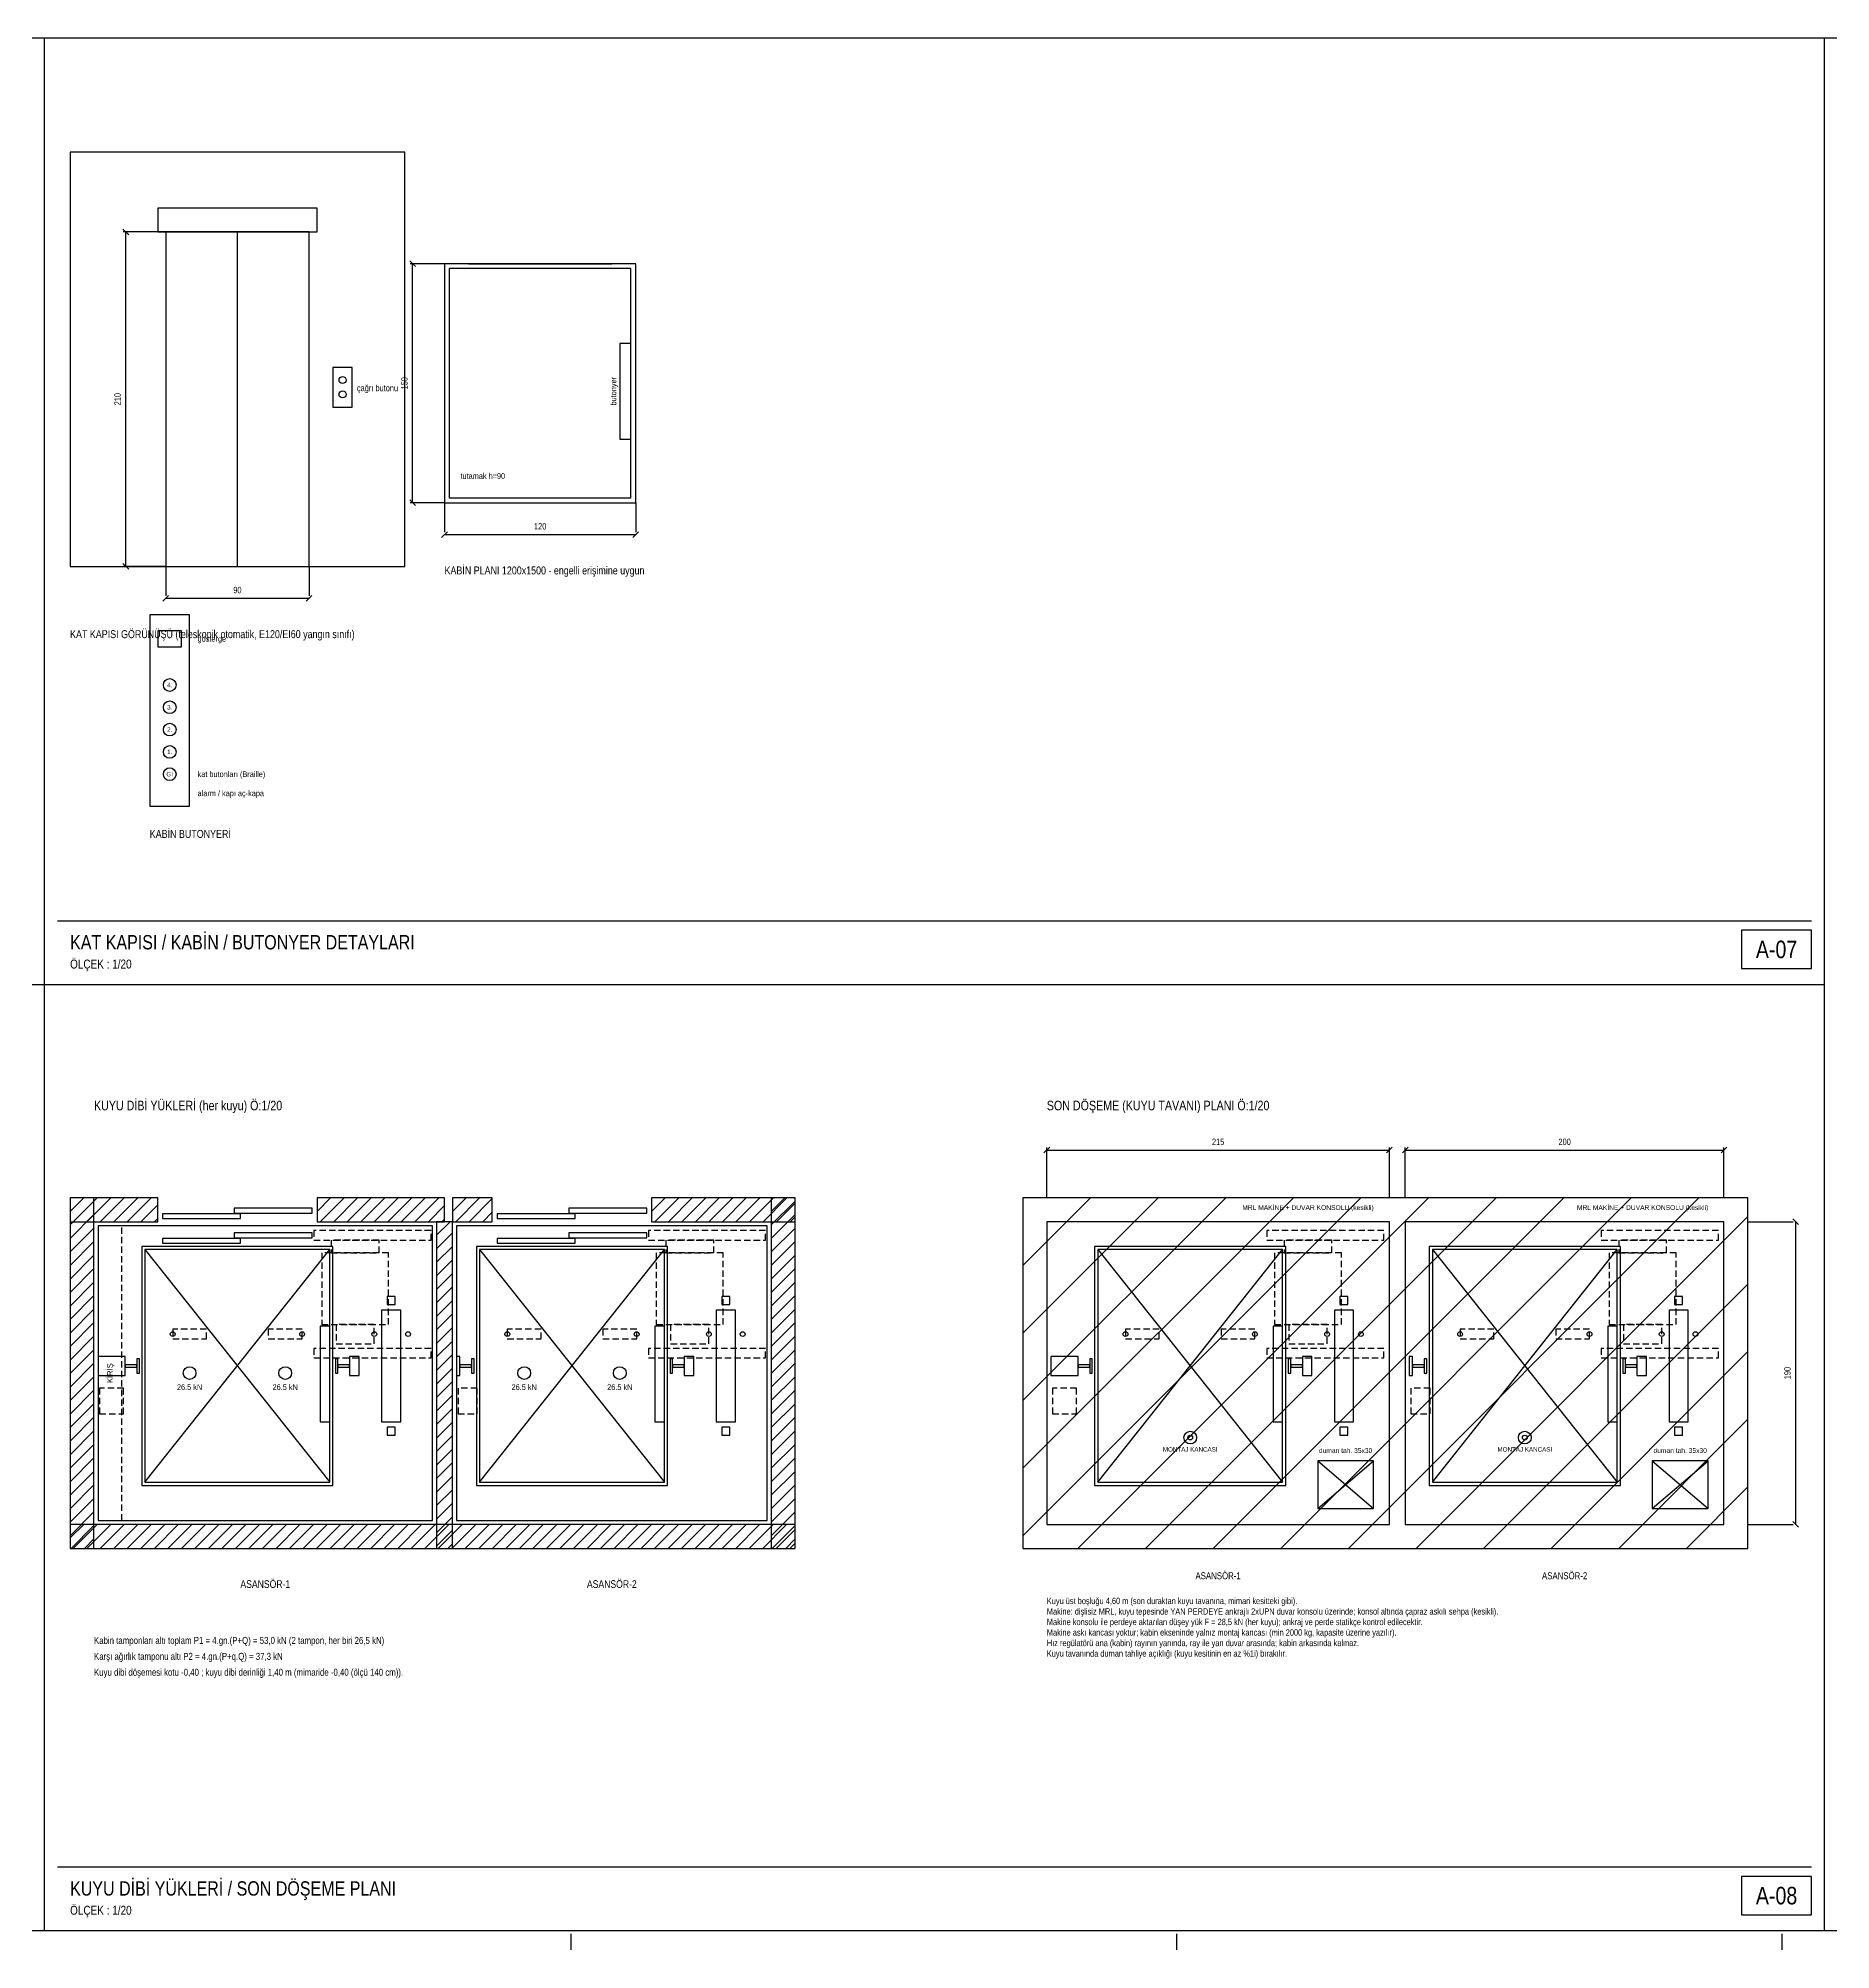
# Model space of a CAD drawing. Header units: centimetres. Extents: x 0 to 13234, y -30 to 2970.
# Drawn here: x 5914 to 8726, y -30 to 2970 of the extents above; entities that cross this region are included whole.
import ezdxf
from ezdxf.enums import TextEntityAlignment as Align

# ---------------------------------------------------------------- set-up
doc = ezdxf.new("R2010")
doc.units = ezdxf.units.CM
doc.linetypes.add('CENTER', pattern=[40, 25, -5, 5, -5])
doc.linetypes.add('DASHED', pattern=[15, 10, -5])
for name, color, linetype in [('SCOTT-ANTET', 4, 'CONTINUOUS'), ('SCOTT-BASLIK', 5, 'CONTINUOUS'), ('SCOTT-CERCEVE', 7, 'CONTINUOUS'), ('SCOTT-DUVAR', 7, 'CONTINUOUS'), ('SCOTT-EKSEN', 8, 'CENTER'), ('SCOTT-HALAT', 6, 'CONTINUOUS'), ('SCOTT-KA', 30, 'CONTINUOUS'), ('SCOTT-KABIN', 5, 'CONTINUOUS'), ('SCOTT-KAPI', 3, 'CONTINUOUS'), ('SCOTT-KIRIS', 1, 'DASHED'), ('SCOTT-MOTOR', 6, 'CONTINUOUS'), ('SCOTT-MOTOR-GIZLI', 6, 'DASHED'), ('SCOTT-OLCU', 3, 'CONTINUOUS'), ('SCOTT-RAY', 1, 'CONTINUOUS'), ('SCOTT-SIVA', 8, 'CONTINUOUS'), ('SCOTT-TARAMA', 8, 'CONTINUOUS'), ('SCOTT-YAZI', 4, 'CONTINUOUS'), ('SCOTT-YUK', 1, 'CONTINUOUS')]:
    doc.layers.add(name, color=color, linetype=linetype)
doc.styles.get("Standard").update_dxf_attribs({"font": 'arial.ttf', "width": 0.8})

msp = doc.modelspace()

# ---------------------------------------------------------------- linework, layer by layer
at = {"layer": 'SCOTT-ANTET'}
for p, q in [((5943.6, 1585), (8696.1, 1585)), ((5943.6, 100), (8696.1, 100))]:
    msp.add_line(p, q, dxfattribs=at)
for points in [[(8586.1, 1510), (8696.1, 1510), (8696.1, 1570), (8586.1, 1570)], [(8586.1, 25), (8696.1, 25), (8696.1, 85), (8586.1, 85)]]:
    msp.add_lwpolyline(points, close=True, dxfattribs=at)
at = {"layer": 'SCOTT-CERCEVE'}
for p, q in [((5923.6, 0), (5923.6, 2970)), ((8716.1, 0), (8716.1, 2970)), ((4184.4, 1485), (5923.6, 1485)), ((5923.6, 1485), (8716.1, 1485))]:
    msp.add_line(p, q, dxfattribs=at)
for points in [[(0, 0), (13233.7, 0), (13233.7, 2970), (0, 2970)], [(100, 0), (13208.7, 0), (13208.7, 2970), (100, 2970)]]:
    msp.add_lwpolyline(points, close=True, dxfattribs=at)
at = {"layer": 'SCOTT-DUVAR'}
for points in [[(5963.6, 2141), (6488.6, 2141), (6488.6, 2791), (5963.6, 2791)], [(5963.6, 600), (6001.1, 600), (6001.1, 1150), (5963.6, 1150)], [(5963.6, 1112.5), (6101.1, 1112.5), (6101.1, 1150), (5963.6, 1150)], [(6351.1, 1112.5), (6551.1, 1112.5), (6551.1, 1150), (6351.1, 1150)], [(6563.6, 1112.5), (6626.1, 1112.5), (6626.1, 1150), (6563.6, 1150)], [(6876.1, 1112.5), (7101.1, 1112.5), (7101.1, 1150), (6876.1, 1150)], [(7063.6, 600), (7101.1, 600), (7101.1, 1150), (7063.6, 1150)], [(7458.6, 600), (8596.1, 600), (8596.1, 1150), (7458.6, 1150)], [(6538.6, 600), (6563.6, 600), (6563.6, 1112.5), (6538.6, 1112.5)], [(5963.6, 600), (7101.1, 600), (7101.1, 637.5), (5963.6, 637.5)]]:
    msp.add_lwpolyline(points, close=True, dxfattribs=at)
at = {"layer": 'SCOTT-EKSEN'}
for p, q in [((6750, -30), (6750, -5)), ((7700, -30), (7700, -5)), ((8650, -30), (8650, -5))]:
    msp.add_line(p, q, dxfattribs=at)
at = {"layer": 'SCOTT-HALAT'}
for centre in [(6124.6, 936.2), (6327.6, 936.2), (6440.9, 936.2), (6493.9, 936.2), (6649.6, 936.2), (6852.6, 936.2), (6965.9, 936.2), (7018.9, 936.2), (7619.6, 936.2), (7822.6, 936.2), (7935.9, 936.2), (7988.9, 936.2), (8144.6, 936.2), (8347.6, 936.2), (8460.9, 936.2), (8513.9, 936.2)]:
    msp.add_circle(centre, 3.75, dxfattribs=at)
at = {"layer": 'SCOTT-KA'}
for points in [[(6452.4, 798.8), (6482.4, 798.8), (6482.4, 973.8), (6452.4, 973.8)], [(6977.4, 798.8), (7007.4, 798.8), (7007.4, 973.8), (6977.4, 973.8)], [(7947.4, 798.8), (7977.4, 798.8), (7977.4, 973.8), (7947.4, 973.8)], [(8472.4, 798.8), (8502.4, 798.8), (8502.4, 973.8), (8472.4, 973.8)]]:
    msp.add_lwpolyline(points, close=True, dxfattribs=at)
at = {"layer": 'SCOTT-KABIN'}
for p, q in [((6558.6, 2466), (6558.6, 2466)), ((6081.1, 703.8), (6371.1, 1068.8)), ((6081.1, 1068.8), (6371.1, 703.8)), ((6606.1, 703.8), (6896.1, 1068.8)), ((6606.1, 1068.8), (6896.1, 703.8)), ((7576.1, 703.8), (7866.1, 1068.8)), ((7576.1, 1068.8), (7866.1, 703.8)), ((8101.1, 703.8), (8391.1, 1068.8)), ((8101.1, 1068.8), (8391.1, 703.8))]:
    msp.add_line(p, q, dxfattribs=at)
for points in [[(6551.1, 2241), (6851.1, 2241), (6851.1, 2616), (6551.1, 2616)], [(6558.6, 2248.5), (6843.6, 2248.5), (6843.6, 2608.5), (6558.6, 2608.5)], [(6826.1, 2341), (6843.6, 2341), (6843.6, 2491), (6826.1, 2491)], [(6088.6, 1765), (6151.1, 1765), (6151.1, 2065), (6088.6, 2065)], [(6101.1, 2015), (6138.6, 2015), (6138.6, 2040), (6101.1, 2040)], [(6076.1, 698.8), (6376.1, 698.8), (6376.1, 1073.8), (6076.1, 1073.8)], [(6081.1, 703.8), (6371.1, 703.8), (6371.1, 1068.8), (6081.1, 1068.8)], [(6601.1, 698.8), (6901.1, 698.8), (6901.1, 1073.8), (6601.1, 1073.8)], [(6606.1, 703.8), (6896.1, 703.8), (6896.1, 1068.8), (6606.1, 1068.8)], [(7571.1, 698.8), (7871.1, 698.8), (7871.1, 1073.8), (7571.1, 1073.8)], [(7576.1, 703.8), (7866.1, 703.8), (7866.1, 1068.8), (7576.1, 1068.8)], [(8096.1, 698.8), (8396.1, 698.8), (8396.1, 1073.8), (8096.1, 1073.8)], [(8101.1, 703.8), (8391.1, 703.8), (8391.1, 1068.8), (8101.1, 1068.8)], [(6356.1, 798.8), (6371.1, 798.8), (6371.1, 948.8), (6356.1, 948.8)], [(6881.1, 798.8), (6896.1, 798.8), (6896.1, 948.8), (6881.1, 948.8)], [(7851.1, 798.8), (7866.1, 798.8), (7866.1, 948.8), (7851.1, 948.8)], [(8376.1, 798.8), (8391.1, 798.8), (8391.1, 948.8), (8376.1, 948.8)]]:
    msp.add_lwpolyline(points, close=True, dxfattribs=at)
for centre in [(6119.9, 1955), (6119.9, 1920), (6119.9, 1885), (6119.9, 1850), (6119.9, 1815)]:
    msp.add_circle(centre, 10, dxfattribs=at)
at = {"layer": 'SCOTT-KAPI'}
for p, q in [((6226.1, 2141), (6226.1, 2666)), ((6588.6, 2616), (6813.6, 2616))]:
    msp.add_line(p, q, dxfattribs=at)
for points in [[(6101.1, 2666), (6351.1, 2666), (6351.1, 2703.5), (6101.1, 2703.5)], [(6113.6, 2141), (6338.6, 2141), (6338.6, 2666), (6113.6, 2666)], [(6376.1, 2391), (6406.1, 2391), (6406.1, 2453.5), (6376.1, 2453.5)], [(6108.6, 1117.5), (6231.1, 1117.5), (6231.1, 1125), (6108.6, 1125)], [(6221.1, 1126.2), (6343.6, 1126.2), (6343.6, 1133.8), (6221.1, 1133.8)], [(6633.6, 1117.5), (6756.1, 1117.5), (6756.1, 1125), (6633.6, 1125)], [(6746.1, 1126.2), (6868.6, 1126.2), (6868.6, 1133.8), (6746.1, 1133.8)], [(6108.6, 1078.8), (6231.1, 1078.8), (6231.1, 1086.2), (6108.6, 1086.2)], [(6221.1, 1087.5), (6343.6, 1087.5), (6343.6, 1095), (6221.1, 1095)], [(6633.6, 1078.8), (6756.1, 1078.8), (6756.1, 1086.2), (6633.6, 1086.2)], [(6746.1, 1087.5), (6868.6, 1087.5), (6868.6, 1095), (6746.1, 1095)]]:
    msp.add_lwpolyline(points, close=True, dxfattribs=at)
for centre in [(6391.1, 2433.5), (6391.1, 2411)]:
    msp.add_circle(centre, 5.5, dxfattribs=at)
at = {"layer": 'SCOTT-KIRIS'}
msp.add_lwpolyline([(6007.4, 643.8), (6044.9, 643.8), (6044.9, 1106.2), (6007.4, 1106.2)], close=True, dxfattribs=at)
at = {"layer": 'SCOTT-MOTOR'}
for p, q in [((7921.1, 662.5), (8008.6, 737.5)), ((7921.1, 737.5), (8008.6, 662.5)), ((8446.1, 662.5), (8533.6, 737.5)), ((8446.1, 737.5), (8533.6, 662.5))]:
    msp.add_line(p, q, dxfattribs=at)
for points in [[(7921.1, 662.5), (8008.6, 662.5), (8008.6, 737.5), (7921.1, 737.5)], [(8446.1, 662.5), (8533.6, 662.5), (8533.6, 737.5), (8446.1, 737.5)]]:
    msp.add_lwpolyline(points, close=True, dxfattribs=at)
for centre, radius in [((7721.1, 773.8), 10), ((8246.1, 773.8), 10), ((7721.1, 773.8), 3.75), ((8246.1, 773.8), 3.75)]:
    msp.add_circle(centre, radius, dxfattribs=at)
at = {"layer": 'SCOTT-MOTOR-GIZLI'}
for points in [[(6346.1, 1083.8), (6529.9, 1083.8), (6529.9, 1098.8), (6346.1, 1098.8)], [(6373.4, 1063.8), (6448.4, 1063.8), (6448.4, 1083.8), (6373.4, 1083.8)], [(6871.1, 1083.8), (7054.9, 1083.8), (7054.9, 1098.8), (6871.1, 1098.8)], [(6898.4, 1063.8), (6973.4, 1063.8), (6973.4, 1083.8), (6898.4, 1083.8)], [(7841.1, 1083.8), (8024.9, 1083.8), (8024.9, 1098.8), (7841.1, 1098.8)], [(7868.4, 1063.8), (7943.4, 1063.8), (7943.4, 1083.8), (7868.4, 1083.8)], [(8366.1, 1083.8), (8549.9, 1083.8), (8549.9, 1098.8), (8366.1, 1098.8)], [(8393.4, 1063.8), (8468.4, 1063.8), (8468.4, 1083.8), (8393.4, 1083.8)], [(6358.4, 951.2), (6463.4, 951.2), (6463.4, 1063.8), (6358.4, 1063.8)], [(6883.4, 951.2), (6988.4, 951.2), (6988.4, 1063.8), (6883.4, 1063.8)], [(7853.4, 951.2), (7958.4, 951.2), (7958.4, 1063.8), (7853.4, 1063.8)], [(8378.4, 951.2), (8483.4, 951.2), (8483.4, 1063.8), (8378.4, 1063.8)], [(6124.6, 928.8), (6177.6, 928.8), (6177.6, 943.8), (6124.6, 943.8)], [(6274.6, 928.8), (6327.6, 928.8), (6327.6, 943.8), (6274.6, 943.8)], [(6380.9, 921.2), (6440.9, 921.2), (6440.9, 951.2), (6380.9, 951.2)], [(6649.6, 928.8), (6702.6, 928.8), (6702.6, 943.8), (6649.6, 943.8)], [(6799.6, 928.8), (6852.6, 928.8), (6852.6, 943.8), (6799.6, 943.8)], [(6905.9, 921.2), (6965.9, 921.2), (6965.9, 951.2), (6905.9, 951.2)], [(7619.6, 928.8), (7672.6, 928.8), (7672.6, 943.8), (7619.6, 943.8)], [(7769.6, 928.8), (7822.6, 928.8), (7822.6, 943.8), (7769.6, 943.8)], [(7875.9, 921.2), (7935.9, 921.2), (7935.9, 951.2), (7875.9, 951.2)], [(8144.6, 928.8), (8197.6, 928.8), (8197.6, 943.8), (8144.6, 943.8)], [(8294.6, 928.8), (8347.6, 928.8), (8347.6, 943.8), (8294.6, 943.8)], [(8400.9, 921.2), (8460.9, 921.2), (8460.9, 951.2), (8400.9, 951.2)], [(6346.1, 898.8), (6529.9, 898.8), (6529.9, 913.8), (6346.1, 913.8)], [(6871.1, 898.8), (7054.9, 898.8), (7054.9, 913.8), (6871.1, 913.8)], [(7841.1, 898.8), (8024.9, 898.8), (8024.9, 913.8), (7841.1, 913.8)], [(8366.1, 898.8), (8549.9, 898.8), (8549.9, 913.8), (8366.1, 913.8)], [(6009.9, 811.2), (6047.6, 811.2), (6047.6, 851.2), (6009.9, 851.2)], [(6572.4, 811.2), (6602.4, 811.2), (6602.4, 851.2), (6572.4, 851.2)], [(7504.9, 811.2), (7542.6, 811.2), (7542.6, 851.2), (7504.9, 851.2)], [(8067.4, 811.2), (8097.4, 811.2), (8097.4, 851.2), (8067.4, 851.2)]]:
    msp.add_lwpolyline(points, close=True, dxfattribs=at)
at = {"layer": 'SCOTT-OLCU'}
for p, q in [((6055.6, 2661.5), (6046.6, 2670.5)), ((6113.6, 2666), (6047.1, 2666)), ((6051.1, 2141), (6051.1, 2666)), ((6505.6, 2611.5), (6496.6, 2620.5)), ((6551.1, 2616), (6497.1, 2616)), ((6501.1, 2241), (6501.1, 2616)), ((6505.6, 2236.5), (6496.6, 2245.5)), ((6551.1, 2241), (6497.1, 2241)), ((6551.1, 2241), (6551.1, 2195)), ((6851.1, 2241), (6851.1, 2195)), ((6546.6, 2186.5), (6555.6, 2195.5)), ((6551.1, 2191), (6851.1, 2191)), ((6846.6, 2186.5), (6855.6, 2195.5)), ((6055.6, 2136.5), (6046.6, 2145.5)), ((6113.6, 2141), (6047.1, 2141)), ((6113.6, 2141), (6113.6, 2095)), ((6338.6, 2141), (6338.6, 2095)), ((6109.1, 2086.5), (6118.1, 2095.5)), ((6113.6, 2091), (6338.6, 2091)), ((6334.1, 2086.5), (6343.1, 2095.5)), ((7491.6, 1220.5), (7500.6, 1229.5)), ((7496.1, 1150), (7496.1, 1229)), ((7496.1, 1225), (8033.6, 1225)), ((8029.1, 1220.5), (8038.1, 1229.5)), ((8033.6, 1150), (8033.6, 1229)), ((8054.1, 1220.5), (8063.1, 1229.5)), ((8058.6, 1150), (8058.6, 1229)), ((8058.6, 1225), (8558.6, 1225)), ((8554.1, 1220.5), (8563.1, 1229.5)), ((8558.6, 1150), (8558.6, 1229)), ((8596.1, 1112.5), (8667.1, 1112.5)), ((8675.6, 1108), (8666.6, 1117)), ((8671.1, 637.5), (8671.1, 1112.5)), ((8596.1, 637.5), (8667.1, 637.5)), ((8675.6, 633), (8666.6, 642))]:
    msp.add_line(p, q, dxfattribs=at)
at = {"layer": 'SCOTT-RAY'}
for points in [[(6461.1, 982.5), (6473.6, 982.5), (6473.6, 995), (6461.1, 995)], [(6986.1, 982.5), (6998.6, 982.5), (6998.6, 995), (6986.1, 995)], [(7956.1, 982.5), (7968.6, 982.5), (7968.6, 995), (7956.1, 995)], [(8481.1, 982.5), (8493.6, 982.5), (8493.6, 995), (8481.1, 995)], [(6007.4, 871.2), (6050.1, 871.2), (6050.1, 901.2), (6007.4, 901.2)], [(6402.1, 871.2), (6417.1, 871.2), (6417.1, 901.2), (6402.1, 901.2)], [(6569.9, 871.2), (6575.1, 871.2), (6575.1, 901.2), (6569.9, 901.2)], [(6927.1, 871.2), (6942.1, 871.2), (6942.1, 901.2), (6927.1, 901.2)], [(7502.4, 871.2), (7545.1, 871.2), (7545.1, 901.2), (7502.4, 901.2)], [(7897.1, 871.2), (7912.1, 871.2), (7912.1, 901.2), (7897.1, 901.2)], [(8064.9, 871.2), (8070.1, 871.2), (8070.1, 901.2), (8064.9, 901.2)], [(8422.1, 871.2), (8437.1, 871.2), (8437.1, 901.2), (8422.1, 901.2)], [(6050.1, 884.2), (6068.4, 884.2), (6068.4, 888.2), (6050.1, 888.2)], [(6068.4, 875.1), (6072.4, 875.1), (6072.4, 897.4), (6068.4, 897.4)], [(6379.9, 875.1), (6383.9, 875.1), (6383.9, 897.4), (6379.9, 897.4)], [(6383.9, 884.2), (6402.1, 884.2), (6402.1, 888.2), (6383.9, 888.2)], [(6575.1, 884.2), (6593.4, 884.2), (6593.4, 888.2), (6575.1, 888.2)], [(6593.4, 875.1), (6597.4, 875.1), (6597.4, 897.4), (6593.4, 897.4)], [(6904.9, 875.1), (6908.9, 875.1), (6908.9, 897.4), (6904.9, 897.4)], [(6908.9, 884.2), (6927.1, 884.2), (6927.1, 888.2), (6908.9, 888.2)], [(7545.1, 884.2), (7563.4, 884.2), (7563.4, 888.2), (7545.1, 888.2)], [(7563.4, 875.1), (7567.4, 875.1), (7567.4, 897.4), (7563.4, 897.4)], [(7874.9, 875.1), (7878.9, 875.1), (7878.9, 897.4), (7874.9, 897.4)], [(7878.9, 884.2), (7897.1, 884.2), (7897.1, 888.2), (7878.9, 888.2)], [(8070.1, 884.2), (8088.4, 884.2), (8088.4, 888.2), (8070.1, 888.2)], [(8088.4, 875.1), (8092.4, 875.1), (8092.4, 897.4), (8088.4, 897.4)], [(8399.9, 875.1), (8403.9, 875.1), (8403.9, 897.4), (8399.9, 897.4)], [(8403.9, 884.2), (8422.1, 884.2), (8422.1, 888.2), (8403.9, 888.2)], [(6461.1, 777.5), (6473.6, 777.5), (6473.6, 790), (6461.1, 790)], [(6986.1, 777.5), (6998.6, 777.5), (6998.6, 790), (6986.1, 790)], [(7956.1, 777.5), (7968.6, 777.5), (7968.6, 790), (7956.1, 790)], [(8481.1, 777.5), (8493.6, 777.5), (8493.6, 790), (8481.1, 790)]]:
    msp.add_lwpolyline(points, close=True, dxfattribs=at)
at = {"layer": 'SCOTT-SIVA'}
for points in [[(7496.1, 637.5), (8033.6, 637.5), (8033.6, 1112.5), (7496.1, 1112.5)], [(8058.6, 637.5), (8558.6, 637.5), (8558.6, 1112.5), (8058.6, 1112.5)], [(6007.4, 643.8), (6532.4, 643.8), (6532.4, 1106.2), (6007.4, 1106.2)], [(6569.9, 643.8), (7057.4, 643.8), (7057.4, 1106.2), (6569.9, 1106.2)]]:
    msp.add_lwpolyline(points, close=True, dxfattribs=at)
at = {"layer": 'SCOTT-TARAMA'}
for p, q in [((5963.6, 1128.8), (5984.9, 1150)), ((5963.6, 1128.8), (5984.9, 1150)), ((5963.6, 1107.6), (6001.1, 1145.1)), ((5968.6, 1112.5), (6006.1, 1150)), ((5989.8, 1112.5), (6027.3, 1150)), ((6011, 1112.5), (6048.5, 1150)), ((6032.2, 1112.5), (6069.7, 1150)), ((6053.4, 1112.5), (6090.9, 1150)), ((6351.1, 1128.8), (6372.4, 1150)), ((6356.1, 1112.5), (6393.6, 1150)), ((6377.3, 1112.5), (6414.8, 1150)), ((6398.5, 1112.5), (6436, 1150)), ((6419.7, 1112.5), (6457.2, 1150)), ((6440.9, 1112.5), (6478.4, 1150)), ((6462.1, 1112.5), (6499.6, 1150)), ((6483.3, 1112.5), (6520.8, 1150)), ((6504.6, 1112.5), (6542.1, 1150)), ((6563.6, 1128.8), (6584.9, 1150)), ((6568.6, 1112.5), (6606.1, 1150)), ((6589.8, 1112.5), (6626.1, 1148.9)), ((6876.1, 1128.8), (6897.4, 1150)), ((6881.1, 1112.5), (6918.6, 1150)), ((6902.3, 1112.5), (6939.8, 1150)), ((6923.5, 1112.5), (6961, 1150)), ((6944.7, 1112.5), (6982.2, 1150)), ((6965.9, 1112.5), (7003.4, 1150)), ((6987.1, 1112.5), (7024.6, 1150)), ((7008.3, 1112.5), (7045.8, 1150)), ((7029.6, 1112.5), (7067.1, 1150)), ((7050.8, 1112.5), (7088.3, 1150)), ((7063.6, 1128.8), (7084.9, 1150)), ((7063.6, 1107.6), (7101.1, 1145.1)), ((7072, 1112.5), (7101.1, 1141.7)), ((7458.6, 1043.9), (7564.7, 1150)), ((7458.6, 937.9), (7670.8, 1150)), ((7458.6, 831.8), (7776.8, 1150)), ((7458.6, 725.7), (7882.9, 1150)), ((7458.6, 619.7), (7989, 1150)), ((7545, 600), (8095, 1150)), ((7651.1, 600), (8201.1, 1150)), ((7757.2, 600), (8307.2, 1150)), ((7863.2, 600), (8413.2, 1150)), ((7969.3, 600), (8519.3, 1150)), ((5963.6, 1086.4), (6001.1, 1123.9)), ((6074.6, 1112.5), (6101.1, 1139)), ((6095.8, 1112.5), (6101.1, 1117.8)), ((6525.8, 1112.5), (6551.1, 1137.9)), ((6538.6, 1091.3), (6559.9, 1112.5)), ((6547, 1112.5), (6551.1, 1116.7)), ((6611, 1112.5), (6626.1, 1127.6)), ((7063.6, 1086.4), (7101.1, 1123.9)), ((7093.2, 1112.5), (7101.1, 1120.4)), ((8075.4, 600), (8596.1, 1120.8)), ((5963.6, 1065.1), (6001.1, 1102.6)), ((5963.6, 1043.9), (6001.1, 1081.4)), ((6538.6, 1070.1), (6563.6, 1095.1)), ((7063.6, 1065.1), (7101.1, 1102.6)), ((7063.6, 1043.9), (7101.1, 1081.4)), ((5963.6, 1022.7), (6001.1, 1060.2)), ((6538.6, 1048.9), (6563.6, 1073.9)), ((6538.6, 1027.6), (6563.6, 1052.6)), ((7063.6, 1022.7), (7101.1, 1060.2)), ((5963.6, 1001.5), (6001.1, 1039)), ((6538.6, 1006.4), (6563.6, 1031.4)), ((7063.6, 1001.5), (7101.1, 1039)), ((5963.6, 980.3), (6001.1, 1017.8)), ((5963.6, 959.1), (6001.1, 996.6)), ((6538.6, 985.2), (6563.6, 1010.2)), ((7063.6, 980.3), (7101.1, 1017.8)), ((7063.6, 959.1), (7101.1, 996.6)), ((8181.4, 600), (8596.1, 1014.7)), ((5963.6, 937.9), (6001.1, 975.4)), ((6538.6, 964), (6563.6, 989)), ((6538.6, 942.8), (6563.6, 967.8)), ((7063.6, 937.9), (7101.1, 975.4)), ((5963.6, 916.7), (6001.1, 954.2)), ((5963.6, 895.4), (6001.1, 932.9)), ((6538.6, 921.6), (6563.6, 946.6)), ((7063.6, 916.7), (7101.1, 954.2)), ((7063.6, 895.4), (7101.1, 932.9)), ((5963.6, 874.2), (6001.1, 911.7)), ((6538.6, 900.4), (6563.6, 925.4)), ((6538.6, 879.2), (6563.6, 904.2)), ((7063.6, 874.2), (7101.1, 911.7)), ((8287.5, 600), (8596.1, 908.7)), ((5963.6, 853), (6001.1, 890.5)), ((6538.6, 857.9), (6563.6, 882.9)), ((7063.6, 853), (7101.1, 890.5)), ((5963.6, 831.8), (6001.1, 869.3)), ((5963.6, 810.6), (6001.1, 848.1)), ((6538.6, 836.7), (6563.6, 861.7)), ((6538.6, 815.5), (6563.6, 840.5)), ((7063.6, 831.8), (7101.1, 869.3)), ((7063.6, 810.6), (7101.1, 848.1)), ((5963.6, 789.4), (6001.1, 826.9)), ((6538.6, 794.3), (6563.6, 819.3)), ((7063.6, 789.4), (7101.1, 826.9)), ((5963.6, 768.2), (6001.1, 805.7)), ((5963.6, 747), (6001.1, 784.5)), ((6538.6, 773.1), (6563.6, 798.1)), ((7063.6, 768.2), (7101.1, 805.7)), ((7063.6, 747), (7101.1, 784.5)), ((8393.5, 600), (8596.1, 802.6)), ((5963.6, 725.7), (6001.1, 763.2)), ((6538.6, 751.9), (6563.6, 776.9)), ((6538.6, 730.7), (6563.6, 755.7)), ((7063.6, 725.7), (7101.1, 763.2)), ((5963.6, 704.5), (6001.1, 742)), ((5963.6, 683.3), (6001.1, 720.8)), ((6538.6, 709.5), (6563.6, 734.5)), ((7063.6, 704.5), (7101.1, 742)), ((7063.6, 683.3), (7101.1, 720.8)), ((5963.6, 662.1), (6001.1, 699.6)), ((6538.6, 688.2), (6563.6, 713.2)), ((6538.6, 667), (6563.6, 692)), ((7063.6, 662.1), (7101.1, 699.6)), ((8499.6, 600), (8596.1, 696.5)), ((5963.6, 640.9), (6001.1, 678.4)), ((6538.6, 645.8), (6563.6, 670.8)), ((7063.6, 640.9), (7101.1, 678.4)), ((5963.6, 619.7), (6001.1, 657.2)), ((5963.6, 616.3), (5984.9, 637.5)), ((5965.2, 600), (6001.1, 636)), ((5968.6, 600), (6006.1, 637.5)), ((5989.8, 600), (6027.3, 637.5)), ((6011, 600), (6048.5, 637.5)), ((6032.2, 600), (6069.7, 637.5)), ((6053.4, 600), (6090.9, 637.5)), ((6074.6, 600), (6112.1, 637.5)), ((6095.8, 600), (6133.3, 637.5)), ((6117.1, 600), (6154.6, 637.5)), ((6138.3, 600), (6175.8, 637.5)), ((6159.5, 600), (6197, 637.5)), ((6180.7, 600), (6218.2, 637.5)), ((6201.9, 600), (6239.4, 637.5)), ((6223.1, 600), (6260.6, 637.5)), ((6244.3, 600), (6281.8, 637.5)), ((6265.5, 600), (6303, 637.5)), ((6286.8, 600), (6324.3, 637.5)), ((6308, 600), (6345.5, 637.5)), ((6329.2, 600), (6366.7, 637.5)), ((6350.4, 600), (6387.9, 637.5)), ((6371.6, 600), (6409.1, 637.5)), ((6392.8, 600), (6430.3, 637.5)), ((6414, 600), (6451.5, 637.5)), ((6435.3, 600), (6472.8, 637.5)), ((6456.5, 600), (6494, 637.5)), ((6477.7, 600), (6515.2, 637.5)), ((6498.9, 600), (6536.4, 637.5)), ((6520.1, 600), (6557.6, 637.5)), ((6538.6, 624.6), (6563.6, 649.6)), ((6541.3, 600), (6578.8, 637.5)), ((6562.5, 600), (6600, 637.5)), ((6583.7, 600), (6621.2, 637.5)), ((6605, 600), (6642.5, 637.5)), ((6626.2, 600), (6663.7, 637.5)), ((6647.4, 600), (6684.9, 637.5)), ((6668.6, 600), (6706.1, 637.5)), ((6689.8, 600), (6727.3, 637.5)), ((6711, 600), (6748.5, 637.5)), ((6732.2, 600), (6769.7, 637.5)), ((6753.4, 600), (6790.9, 637.5)), ((6774.7, 600), (6812.2, 637.5)), ((6795.9, 600), (6833.4, 637.5)), ((6817.1, 600), (6854.6, 637.5)), ((6838.3, 600), (6875.8, 637.5)), ((6859.5, 600), (6897, 637.5)), ((6880.7, 600), (6918.2, 637.5)), ((6901.9, 600), (6939.4, 637.5)), ((6923.1, 600), (6960.6, 637.5)), ((6944.4, 600), (6981.9, 637.5)), ((6965.6, 600), (7003.1, 637.5)), ((6986.8, 600), (7024.3, 637.5)), ((7008, 600), (7045.5, 637.5)), ((7029.2, 600), (7066.7, 637.5)), ((7050.4, 600), (7087.9, 637.5)), ((7063.6, 619.7), (7101.1, 657.2)), ((7065.2, 600), (7101.1, 636)), ((5986.4, 600), (6001.1, 614.7)), ((6538.6, 603.4), (6563.6, 628.4)), ((6556.5, 600), (6563.6, 607.2)), ((7071.6, 600), (7101.1, 629.5)), ((7086.4, 600), (7101.1, 614.7)), ((7092.9, 600), (7101.1, 608.3))]:
    msp.add_line(p, q, dxfattribs=at)
at = {"layer": 'SCOTT-YUK'}
for centre in [(6151.1, 875), (6301.1, 875), (6676.1, 875), (6826.1, 875)]:
    msp.add_circle(centre, 10, dxfattribs=at)

# ---------------------------------------------------------------- texts
at = {"layer": 'SCOTT-ANTET', "width": 0.8}
for s, p in [('A-07', (8641.1, 1540)), ('A-08', (8641.1, 55))]:
    msp.add_text(s, height=27.5, dxfattribs=at).set_placement(p, align=Align.MIDDLE_CENTER)
for p in [(5963.6, 1510), (5963.6, 25)]:
    msp.add_text('ÖLÇEK : 1/20', height=14, dxfattribs=at).set_placement(p)
at = {"layer": 'SCOTT-BASLIK', "width": 0.8}
for s, height, p in [('KABİN PLANI 1200x1500 - engelli erişimine uygun', 12.5, (6551.1, 2128.5)), ('KAT KAPISI GÖRÜNÜŞÜ (teleskopik otomatik, E120/EI60 yangın sınıfı)', 12.5, (5963.6, 2028.5)), ('KABİN BUTONYERİ', 12.5, (6088.6, 1715)), ('KAT KAPISI / KABİN / BUTONYER DETAYLARI', 22.5, (5963.6, 1540)), ('KUYU DİBİ YÜKLERİ (her kuyu) Ö:1/20', 15, (6001.1, 1287.5)), ('SON DÖŞEME (KUYU TAVANI) PLANI Ö:1/20', 15, (7496.1, 1287.5)), ('KUYU DİBİ YÜKLERİ / SON DÖŞEME PLANI', 22.5, (5963.6, 55))]:
    msp.add_text(s, height=height, dxfattribs=at).set_placement(p)
for s, height, p in [('ASANSÖR-1', 12.1, (6269.9, 550)), ('ASANSÖR-2', 12.1, (6813.6, 550)), ('ASANSÖR-1', 11, (7764.9, 562.5)), ('ASANSÖR-2', 11, (8308.6, 562.5))]:
    msp.add_text(s, height=height, dxfattribs=at).set_placement(p, align=Align.TOP_CENTER)
at = {"layer": 'SCOTT-KIRIS', "width": 0.8}
msp.add_text('KİRİŞ', height=8.8, rotation=90, dxfattribs=at).set_placement((6026.1, 875), align=Align.MIDDLE_CENTER)
at = {"layer": 'SCOTT-MOTOR', "width": 0.8}
for s, p in [('MRL MAKİNE + DUVAR KONSOLU (kesikli)', (7905.9, 1128.8)), ('MRL MAKİNE + DUVAR KONSOLU (kesikli)', (8430.9, 1128.8)), ('duman tah. 35x30', (7964.9, 747.5)), ('duman tah. 35x30', (8489.9, 747.5))]:
    msp.add_text(s, height=7.5, dxfattribs=at).set_placement(p, align=Align.BOTTOM_CENTER)
for p in [(7721.1, 758.8), (8246.1, 758.8)]:
    msp.add_text('MONTAJ KANCASI', height=7, dxfattribs=at).set_placement(p, align=Align.TOP_CENTER)
at = {"layer": 'SCOTT-OLCU', "width": 0.8}
for s, p in [('150', (6496.1, 2428.5)), ('210', (6046.1, 2403.5)), ('190', (8666.1, 875))]:
    msp.add_text(s, height=10, rotation=90, dxfattribs=at).set_placement(p, align=Align.BOTTOM_CENTER)
for s, p in [('120', (6701.1, 2196)), ('90', (6226.1, 2096)), ('215', (7764.9, 1230)), ('200', (8308.6, 1230))]:
    msp.add_text(s, height=10, dxfattribs=at).set_placement(p, align=Align.BOTTOM_CENTER)
at = {"layer": 'SCOTT-YAZI', "width": 0.8}
msp.add_text('butonyer', height=9, rotation=90, dxfattribs=at).set_placement((6816.1, 2416), align=Align.MIDDLE_CENTER)
for s, height, p in [('çağrı butonu', 10, (6413.6, 2421)), ('gösterge', 9, (6163.6, 2027.5)), ('kat butonları (Braille)', 9, (6163.6, 1815)), ('alarm / kapı aç-kapa', 9, (6163.6, 1785))]:
    msp.add_text(s, height=height, dxfattribs=at).set_placement(p, align=Align.MIDDLE_LEFT)
for s, height, p in [('tutamak h=90', 9, (6576.1, 2278.5)), ('Kuyu üst boşluğu 4,60 m (son duraktan kuyu tavanına, mimari kesitteki gibi).', 10, (7496.1, 512.5)), ('Makine: dişlisiz MRL, kuyu tepesinde YAN PERDEYE ankrajlı 2xUPN duvar konsolu üzerinde; konsol altında çapraz askılı sehpa (kesikli).', 10, (7496.1, 496)), ('Makine konsolu ile perdeye aktarılan düşey yük F = 28,5 kN (her kuyu); ankraj ve perde statikçe kontrol edilecektir.', 10, (7496.1, 479.5)), ('Kabin tamponları altı toplam P1 = 4.gn.(P+Q) = 53,0 kN (2 tampon, her biri 26,5 kN)', 11, (6001.1, 450)), ('Makine askı kancası yoktur; kabin ekseninde yalnız montaj kancası (min 2000 kg, kapasite üzerine yazılır).', 10, (7496.1, 463)), ('Hız regülatörü ana (kabin) rayının yanında, ray ile yan duvar arasında; kabin arkasında kalmaz.', 10, (7496.1, 446.5)), ('Karşı ağırlık tamponu altı P2 = 4.gn.(P+q.Q) = 37,3 kN', 11, (6001.1, 425)), ('Kuyu tavanında duman tahliye açıklığı (kuyu kesitinin en az %1i) bırakılır.', 10, (7496.1, 430)), ('Kuyu dibi döşemesi kotu -0,40 ; kuyu dibi derinliği 1,40 m (mimaride -0,40 (ölçü 140 cm)).', 11, (6001.1, 400))]:
    msp.add_text(s, height=height, dxfattribs=at).set_placement(p)
for s, p in [('4.', (6119.9, 1955)), ('3.', (6119.9, 1920)), ('2.', (6119.9, 1885)), ('1.', (6119.9, 1850)), ('Gİ', (6119.9, 1815))]:
    msp.add_text(s, height=7, dxfattribs=at).set_placement(p, align=Align.MIDDLE_CENTER)
at = {"layer": 'SCOTT-YUK', "width": 0.8}
for p in [(6151.1, 857.5), (6301.1, 857.5), (6676.1, 857.5), (6826.1, 857.5)]:
    msp.add_text('26.5 kN', height=9, dxfattribs=at).set_placement(p, align=Align.TOP_CENTER)

doc.saveas('drawing.dxf')
